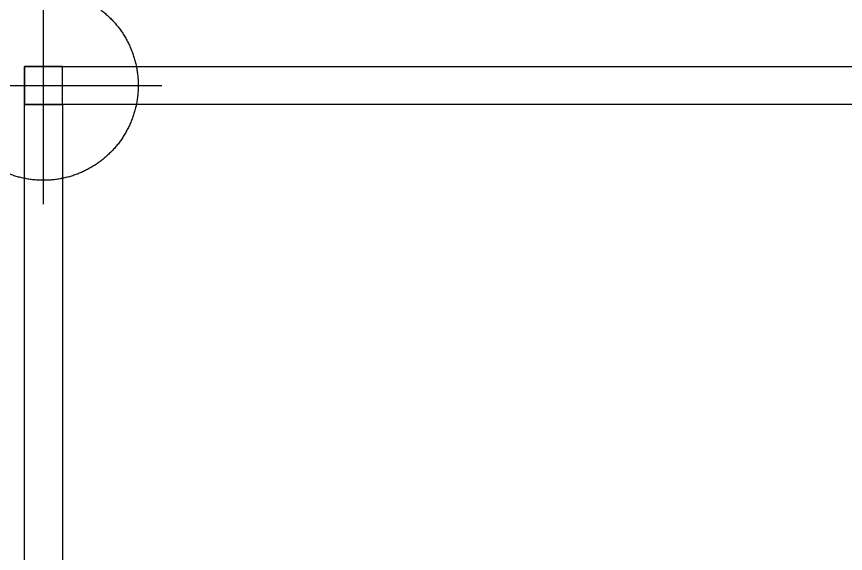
# Model space of a CAD drawing. Header units: millimetres. Extents: x -187347 to 135007, y -6415 to 292048.
# Drawn here: x -68923 to -67176, y 83880 to 85011 of the extents above; entities that cross this region are included whole.
import ezdxf

# ---------------------------------------------------------------- set-up
doc = ezdxf.new("R2010")
doc.units = ezdxf.units.MM
doc.header["$LTSCALE"] = 100
doc.linetypes.add('HIDDEN', pattern=[9.525, 6.35, -3.175])
doc.layers.get('0').update_dxf_attribs({"lineweight": 18})
doc.layers.add('STEEL', color=5, linetype='Continuous')

# ---------------------------------------------------------------- blocks, each defined once
blk = doc.blocks.new('chilling_column80')
at = {"color": 4, "linetype": 'HIDDEN', "ltscale": 20}
for p, q in [((0, -250), (0, 250)), ((-250, 0), (250, 0))]:
    blk.add_line(p, q, dxfattribs=at)
at = {"color": 1, "linetype": 'Continuous', "ltscale": 20}
for p, q in [((-40, 40), (-40, -40)), ((40, 40), (-40, 40)), ((40, -40), (40, 40)), ((-40, -40), (40, -40))]:
    blk.add_line(p, q, dxfattribs=at)
at = {"color": 4, "linetype": 'HIDDEN', "ltscale": 20}
blk.add_circle((0, 0), 200, dxfattribs=at)
blk = doc.blocks.new('steel weighing')
at = {"layer": 'STEEL', "color": 7, "linetype": 'ByBlock', "ltscale": 20, "elevation": 1.7}
for points in [[(848801.8, 771351.5), (854381.8, 771351.5), (854381.8, 771271.5), (848801.8, 771271.5)], [(848801.8, 771271.5), (848881.8, 771271.5), (848881.8, 766351.5), (848801.8, 766351.5)]]:
    blk.add_lwpolyline(points, close=True, dxfattribs=at)
at = {"layer": 'STEEL', "color": 1, "linetype": 'ByBlock', "ltscale": 20}
blk.add_blockref('chilling_column80', (848841.8, 771311.5, 1.7), dxfattribs=at)

msp = doc.modelspace()

# ---------------------------------------------------------------- block references
at = {"layer": 'STEEL', "color": 6, "linetype": 'ByBlock'}
msp.add_blockref('steel weighing', (-917708.7, -686445.9, -1.7), dxfattribs=at)

doc.saveas('drawing.dxf')
